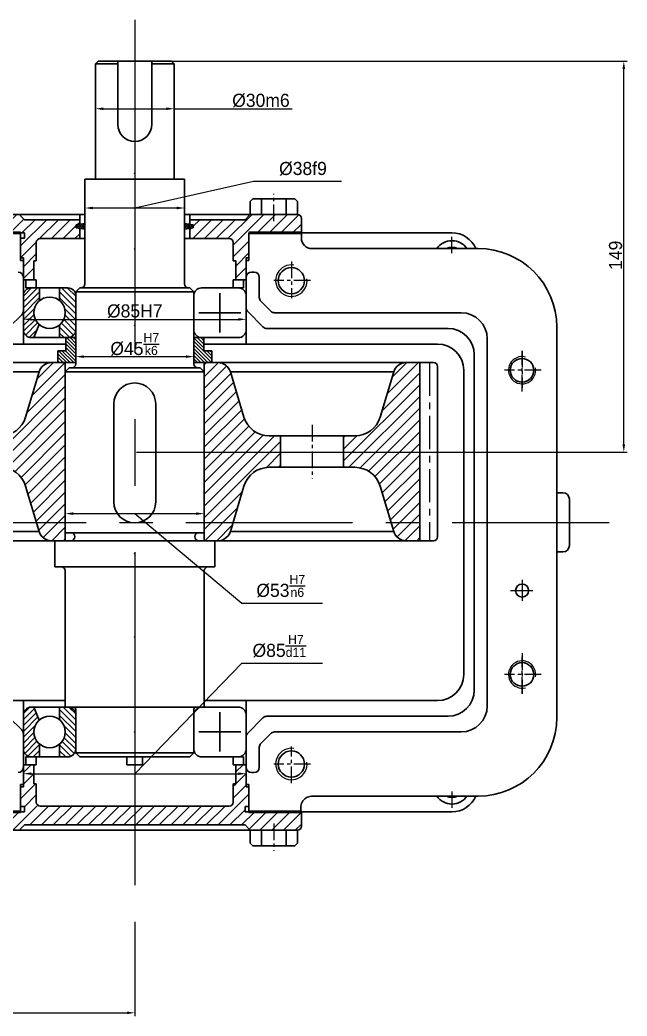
# Model space of a CAD drawing. Header units: millimetres. Extents: x 207 to 1361, y 111 to 1059.
# Drawn here: x 580.3 to 811.9, y 111.5 to 491.7 of the extents above; entities that cross this region are included whole.
import ezdxf

# ---------------------------------------------------------------- set-up
doc = ezdxf.new("R2010")
doc.units = ezdxf.units.MM
doc.header["$PDSIZE"] = -1
doc.linetypes.add('CENTER', pattern=[10.16, 6.35, -1.27, 1.27, -1.27])
doc.linetypes.add('CENTERX2', pattern=[20.32, 12.7, -2.54, 2.54, -2.54])
doc.layers.get('0').update_dxf_attribs({"lineweight": 30})
doc.layers.add('中心线', color=1, linetype='CENTER')
doc.layers.add('细线', color=7, linetype='Continuous')
doc.layers.add('特粗线', color=7, linetype='Continuous', lineweight=60)
doc.dimstyles.new('ISO-25', dxfattribs={"dimtxt": 5, "dimasz": 3, "dimexe": 1.25, "dimexo": 0.625, "dimtad": 1, "dimdec": 0, "dimtxsty": 'Standard', "dimcen": 2.5, "dimadec": 0, "dimazin": 0, "dimtfac": 1, "dimtdec": 0, "dimtmove": 0, "dimatfit": 3, "dimfxl": 1, "dimarcsym": 0})
doc.dimstyles.new('副本 ISO-25', dxfattribs={"dimtxt": 5, "dimasz": 3, "dimexe": 1.25, "dimexo": 0.625, "dimtad": 1, "dimdec": 0, "dimtxsty": 'Standard', "dimcen": 2.5, "dimadec": 0, "dimazin": 0, "dimtfac": 1, "dimtdec": 0, "dimtmove": 0, "dimatfit": 3, "dimfxl": 1, "dimarcsym": 0})

# ---------------------------------------------------------------- blocks, each defined once
blk = doc.blocks.new('*D14')
at = {"layer": 'Defpoints', "color": 0, "transparency": 16777216}
for p in [(474.12, 148.12), (624.12, 148.13), (624.12, 112.75)]:
    blk.add_point(p, dxfattribs=at)
at = {"layer": '细线', "color": 0, "lineweight": -2, "transparency": 16777216}
for p, q in [((474.12, 147.49), (474.12, 111.5)), ((624.12, 147.5), (624.12, 111.5)), ((477.12, 112.75), (621.12, 112.75))]:
    blk.add_line(p, q, dxfattribs=at)
at = {"layer": '细线', "color": 0, "transparency": 16777216}
for points in [[(477.12, 113.25), (477.12, 112.25), (474.12, 112.75)], [(621.12, 113.25), (621.12, 112.25), (624.12, 112.75)]]:
    blk.add_solid(points, dxfattribs=at)
at = {"layer": '细线', "color": 0, "transparency": 16777216, "insert": (549.12, 115.88), "char_height": 5, "attachment_point": 5}
blk.add_mtext('150', dxfattribs=at)
blk = doc.blocks.new('*D23')
at = {"layer": 'Defpoints', "color": 0, "transparency": 16777216}
for p in [(624.12, 475.94), (810.68, 475.94), (624.12, 326.72)]:
    blk.add_point(p, dxfattribs=at)
at = {"layer": '细线', "color": 0, "lineweight": -2, "transparency": 16777216}
for p, q in [((624.75, 475.94), (811.93, 475.94)), ((810.68, 329.72), (810.68, 472.94)), ((624.75, 326.72), (811.93, 326.72))]:
    blk.add_line(p, q, dxfattribs=at)
at = {"layer": '细线', "color": 0, "transparency": 16777216}
for points in [[(810.18, 472.94), (811.18, 472.94), (810.68, 475.94)], [(810.18, 329.72), (811.18, 329.72), (810.68, 326.72)]]:
    blk.add_solid(points, dxfattribs=at)
at = {"layer": '细线', "color": 0, "transparency": 16777216, "insert": (807.56, 401.88), "char_height": 5, "attachment_point": 5, "rotation": 90}
blk.add_mtext('149', dxfattribs=at)
blk = doc.blocks.new('*D33')
at = {"layer": 'Defpoints', "color": 0, "transparency": 16777216}
for p in [(609.12, 474.94), (639.12, 474.94), (639.12, 457.8)]:
    blk.add_point(p, dxfattribs=at)
at = {"layer": '细线', "color": 0, "lineweight": -2, "transparency": 16777216}
for p, q in [((609.12, 474.31), (609.12, 456.55)), ((639.12, 474.31), (639.12, 456.55)), ((612.12, 457.8), (636.12, 457.8)), ((639.12, 457.8), (684.12, 457.8))]:
    blk.add_line(p, q, dxfattribs=at)
at = {"layer": '细线', "color": 0, "transparency": 16777216}
for points in [[(612.12, 458.3), (612.12, 457.3), (609.12, 457.8)], [(636.12, 458.3), (636.12, 457.3), (639.12, 457.8)]]:
    blk.add_solid(points, dxfattribs=at)
at = {"layer": '细线', "color": 0, "transparency": 16777216, "insert": (672.25, 460.92), "char_height": 5, "attachment_point": 5}
blk.add_mtext('%%c30m6', dxfattribs=at)
blk = doc.blocks.new('*D35')
at = {"layer": 'Defpoints', "color": 0, "transparency": 16777216}
for p in [(601.62, 386.44), (646.62, 386.44), (646.62, 363.19)]:
    blk.add_point(p, dxfattribs=at)
at = {"layer": '细线', "color": 0, "lineweight": -2, "transparency": 16777216}
for p, q in [((601.62, 385.82), (601.62, 361.94)), ((646.62, 385.82), (646.62, 361.94)), ((604.62, 363.19), (643.62, 363.19))]:
    blk.add_line(p, q, dxfattribs=at)
at = {"layer": '细线', "color": 0, "transparency": 16777216}
for points in [[(604.62, 363.69), (604.62, 362.69), (601.62, 363.19)], [(643.62, 363.69), (643.62, 362.69), (646.62, 363.19)]]:
    blk.add_solid(points, dxfattribs=at)
at = {"layer": '细线', "color": 0, "transparency": 16777216, "insert": (624.12, 367.9), "char_height": 5, "attachment_point": 5}
blk.add_mtext('%%C45{\\H0.7x;\\SH7/k6;}', dxfattribs=at)
blk = doc.blocks.new('*D43')
at = {"layer": 'Defpoints', "color": 0, "transparency": 16777216}
for p in [(581.62, 393.44), (666.62, 393.44), (666.62, 377.42)]:
    blk.add_point(p, dxfattribs=at)
at = {"layer": '细线', "color": 0, "lineweight": -2, "transparency": 16777216}
for p, q in [((581.62, 392.82), (581.62, 376.17)), ((666.62, 392.82), (666.62, 376.17)), ((584.62, 377.42), (663.62, 377.42))]:
    blk.add_line(p, q, dxfattribs=at)
at = {"layer": '细线', "color": 0, "transparency": 16777216}
for points in [[(584.62, 377.92), (584.62, 376.92), (581.62, 377.42)], [(663.62, 377.92), (663.62, 376.92), (666.62, 377.42)]]:
    blk.add_solid(points, dxfattribs=at)
at = {"layer": '细线', "color": 0, "transparency": 16777216, "insert": (624.12, 380.54), "char_height": 5, "attachment_point": 5}
blk.add_mtext('%%c85H7', dxfattribs=at)

msp = doc.modelspace()

# ---------------------------------------------------------------- hatches: boundary and pattern name
at = {"layer": '细线'}
h = msp.add_hatch(dxfattribs=at)
h.set_pattern_fill('ANSI31', color=256)
h.paths.add_polyline_path([(355.88, 415.44), (329.96, 415.44), (328.46, 416.94), (328.46, 417.44), (309.96, 417.44, 0.414214), (308.46, 415.94), (308.46, 410.44), (328.46, 410.44), (329.96, 410.44), (329.96, 408.44), (328.46, 408.44), (328.46, 398.94), (329.88, 398.94), (329.88, 391.44), (333.46, 391.44), (333.46, 397.74), (334.46, 397.74), (334.46, 406.74, -0.414214), (335.96, 408.24), (355.88, 408.24)])
h.paths.add_polyline_path([(403.29, 415.94, 0.414214), (401.79, 417.44), (383.29, 417.44), (383.29, 416.94), (381.79, 415.44), (365.88, 415.44), (355.88, 415.44), (355.88, 408.24), (375.79, 408.24, -0.414214), (377.29, 406.74), (377.29, 397.74), (378.29, 397.74), (378.29, 391.44), (381.88, 391.44), (381.88, 398.94), (383.29, 398.94), (383.29, 408.44), (381.79, 408.44), (381.79, 410.44), (383.29, 410.44), (403.29, 410.44)])
h.paths.add_polyline_path([(474.12, 415.44), (439.62, 415.44), (438.12, 416.94), (438.12, 417.44), (419.62, 417.44, 0.414214), (418.12, 415.94), (418.12, 410.44), (438.12, 410.44), (439.62, 410.44), (439.62, 408.44), (438.12, 408.44), (438.12, 391.44), (443.12, 391.44), (443.12, 398.74), (444.12, 398.74), (444.12, 408.24, -0.414214), (445.62, 409.74), (474.12, 409.74)])
h.paths.add_polyline_path([(530.12, 415.94, 0.414214), (528.62, 417.44), (510.12, 417.44), (510.12, 416.94), (508.62, 415.44), (474.12, 415.44), (474.12, 409.74), (502.62, 409.74, -0.414214), (504.12, 408.24), (504.12, 398.74), (505.12, 398.74), (505.12, 391.44), (510.12, 391.44), (510.12, 408.44), (508.62, 408.44), (508.62, 410.44), (510.12, 410.44), (530.12, 410.44)])
h.paths.add_polyline_path([(603.12, 412.15), (601.79, 412.39), (601.79, 413.43), (603.12, 413.66), (603.12, 415.44), (582.06, 415.44), (580.56, 416.94), (580.56, 417.44), (562.06, 417.44, 0.414214), (560.56, 415.94), (560.56, 410.44), (580.56, 410.44), (582.06, 410.44), (582.06, 408.44), (580.56, 408.44), (580.56, 400.94), (581.62, 400.94), (581.62, 392.44), (585.56, 392.44), (585.56, 399.74), (586.56, 399.74), (586.56, 406.74, -0.414214), (588.06, 408.24), (603.12, 408.24)])
h.paths.add_polyline_path([(687.68, 415.94, 0.414214), (686.18, 417.44), (667.68, 417.44), (667.68, 416.94), (666.18, 415.44), (645.12, 415.44), (645.12, 413.66), (646.45, 413.43), (646.45, 412.39), (645.12, 412.15), (645.12, 408.24), (660.18, 408.24, -0.414214), (661.68, 406.74), (661.68, 399.74), (662.68, 399.74), (662.68, 392.44), (666.62, 392.44), (666.62, 400.94), (667.68, 400.94), (667.68, 410.44), (687.68, 410.44)])
edge = h.paths.add_edge_path()
edge.add_spline(control_points=[(350.46, 184.44), (350.55, 184.88), (350.63, 185.31), (350.7, 185.75)], knot_values=[279.245164, 279.245164, 279.245164, 279.245164, 280.663762, 280.663762, 280.663762, 280.663762], degree=3, periodic=0)
edge.add_spline(control_points=[(350.7, 185.75), (350.84, 186.54), (350.94, 187.34), (351.02, 188.15)], knot_values=[276.673071, 276.673071, 276.673071, 276.673071, 279.245164, 279.245164, 279.245164, 279.245164], degree=3, periodic=0)
edge.add_line((351.02, 188.15), (308.46, 188.15))
edge.add_line((308.46, 188.15), (308.46, 183.94))
edge.add_arc((309.96, 183.94), 1.5, 180, 270)
edge.add_line((309.96, 182.44), (328.46, 182.44))
edge.add_line((328.46, 182.44), (328.46, 182.94))
edge.add_line((328.46, 182.94), (329.96, 184.44))
edge.add_line((329.96, 184.44), (345.88, 184.44))
edge.add_line((345.88, 184.44), (350.46, 184.44))
h.paths.add_polyline_path([(403.29, 189.44), (383.29, 189.44), (381.79, 189.44), (381.79, 191.44), (383.29, 191.44), (383.29, 200.94), (381.88, 200.94), (381.88, 208.44), (378.29, 208.44), (378.29, 202.14), (377.29, 202.14), (377.29, 193.14, -0.414214), (375.79, 191.64), (366.88, 191.64), (366.88, 187.86), (368.21, 187.63), (368.21, 186.59), (366.88, 186.35), (366.88, 184.44), (381.79, 184.44), (383.29, 182.94), (383.29, 182.44), (401.79, 182.44, 0.414214), (403.29, 183.94)])
h.paths.add_polyline_path([(474.12, 190.14), (445.62, 190.14, -0.414214), (444.12, 191.64), (444.12, 201.14), (443.12, 201.14), (443.12, 208.44), (438.12, 208.44), (438.12, 191.44), (439.62, 191.44), (439.62, 189.44), (438.12, 189.44), (418.12, 189.44), (418.12, 183.94, 0.414214), (419.62, 182.44), (438.12, 182.44), (438.12, 182.94), (439.62, 184.44), (474.12, 184.44)])
h.paths.add_polyline_path([(530.12, 189.44), (510.12, 189.44), (508.62, 189.44), (508.62, 191.44), (510.12, 191.44), (510.12, 208.44), (505.12, 208.44), (505.12, 201.14), (504.12, 201.14), (504.12, 191.64, -0.414214), (502.62, 190.14), (474.12, 190.14), (474.12, 184.44), (508.62, 184.44), (510.12, 182.94), (510.12, 182.44), (528.62, 182.44, 0.414214), (530.12, 183.94)])
h.paths.add_polyline_path([(624.12, 191.64), (588.06, 191.64, -0.414214), (586.56, 193.14), (586.56, 200.14), (585.56, 200.14), (585.56, 207.44), (581.62, 207.44), (581.62, 198.94), (580.56, 198.94), (580.56, 191.44), (582.06, 191.44), (582.06, 189.44), (580.56, 189.44), (560.56, 189.44), (560.56, 183.94, 0.414214), (562.06, 182.44), (580.56, 182.44), (580.56, 182.94), (582.06, 184.44), (624.12, 184.44)])
h.paths.add_polyline_path([(687.68, 189.44), (667.68, 189.44), (666.18, 189.44), (666.18, 191.44), (667.68, 191.44), (667.68, 198.94), (666.62, 198.94), (666.62, 207.44), (662.68, 207.44), (662.68, 200.14), (661.68, 200.14), (661.68, 193.14, -0.414214), (660.18, 191.64), (624.12, 191.64), (624.12, 184.44), (666.18, 184.44), (667.68, 182.94), (667.68, 182.44), (686.18, 182.44, 0.414214), (687.68, 183.94)])
h = msp.add_hatch(dxfattribs=at)
h.set_pattern_fill('ANSI37', color=256, scale=0.2)
h.paths.add_polyline_path([(646.45, 413.43), (643.12, 414.02), (643.12, 411.79), (646.45, 412.39)])
h.paths.add_polyline_path([(605.12, 414.02), (601.79, 413.43), (601.79, 412.39), (605.12, 411.79)])
h = msp.add_hatch(dxfattribs=at)
h.set_pattern_fill('ANSI31', color=256, scale=0.5)
h.paths.add_polyline_path([(334.38, 387.44), (332.88, 387.44, 0.414214), (329.88, 384.44), (329.88, 379.94), (332.63, 379.94, -0.248317), (334.38, 383.25)])
h.paths.add_polyline_path([(332.63, 379.94), (329.88, 379.94), (329.88, 375.44, 0.404901), (332.78, 372.44), (333.73, 377.19, -0.192255)])
h.paths.add_polyline_path([(444.31, 388.44), (441.12, 388.44, 0.414214), (438.12, 385.44), (438.12, 379.94), (442.37, 379.94, -0.231561), (444.31, 383.89)])
h.paths.add_polyline_path([(443.58, 376.69, -0.178973), (442.37, 379.94), (438.12, 379.94), (438.12, 374.44, 0.414214), (441.12, 371.44), (442.5, 371.44)])
h.paths.add_polyline_path([(442.5, 228.44), (441.12, 228.44, 0.414214), (438.12, 225.44), (438.12, 219.94), (442.37, 219.94, -0.178973), (443.58, 223.2)])
h.paths.add_polyline_path([(444.31, 216, -0.231561), (442.37, 219.94), (438.12, 219.94), (438.12, 214.44, 0.414214), (441.12, 211.44), (444.31, 211.44)])
h.paths.add_polyline_path([(587.79, 384.56), (587.79, 389.44), (584.62, 389.44, 0.414214), (581.62, 386.44), (581.62, 379.94), (585.62, 379.94, -0.223203)])
h.paths.add_polyline_path([(585.62, 379.94), (581.62, 379.94), (581.62, 373.44, 0.414214), (584.62, 370.44), (585.57, 370.44), (587.63, 375.47, -0.213833)])
h.paths.add_polyline_path([(585.57, 229.44), (584.62, 229.44, 0.414214), (581.62, 226.44), (581.62, 219.94), (585.62, 219.94, -0.213833), (587.63, 224.42)])
h.paths.add_polyline_path([(587.79, 215.33, -0.223203), (585.62, 219.94), (581.62, 219.94), (581.62, 213.44, 0.414214), (584.62, 210.44), (587.79, 210.44)])
h = msp.add_hatch(dxfattribs=at)
h.set_pattern_fill('ANSI31', color=256, scale=0.5, angle=90)
h.paths.add_polyline_path([(453.62, 388.44), (450.44, 388.44), (450.44, 383.89, -0.231561), (452.37, 379.94), (456.62, 379.94), (456.62, 385.44, 0.414214)])
h.paths.add_polyline_path([(456.62, 379.94), (452.37, 379.94, -0.231561), (450.44, 376), (450.44, 371.44), (453.62, 371.44, 0.414214), (456.62, 374.44)])
h.paths.add_polyline_path([(456.62, 225.44, 0.414214), (453.62, 228.44), (450.44, 228.44), (450.44, 223.89, -0.231561), (452.37, 219.94), (456.62, 219.94)])
h.paths.add_polyline_path([(456.62, 219.94), (452.37, 219.94, -0.231561), (450.44, 216), (450.44, 211.44), (453.62, 211.44, 0.414214), (456.62, 214.44)])
h.paths.add_polyline_path([(340.38, 387.44), (338.88, 387.44), (338.88, 383.25, -0.248317), (340.63, 379.94), (343.38, 379.94), (343.38, 384.44, 0.414214)])
h.paths.add_polyline_path([(343.38, 379.94), (340.63, 379.94, -0.248317), (338.88, 376.64), (338.88, 372.44), (340.38, 372.44, 0.414214), (343.38, 375.44)])
h.paths.add_polyline_path([(601.62, 386.44, 0.414214), (598.62, 389.44), (595.45, 389.44), (595.45, 384.56, -0.223203), (597.62, 379.94), (601.62, 379.94)])
h.paths.add_polyline_path([(601.62, 379.94), (597.62, 379.94, -0.223203), (595.45, 375.33), (595.45, 370.44), (598.62, 370.44, 0.414214), (601.62, 373.44)])
h.paths.add_polyline_path([(601.62, 219.94), (597.62, 219.94, -0.223203), (595.45, 215.33), (595.45, 210.44), (598.62, 210.44, 0.414214), (601.62, 213.44)])
h.paths.add_polyline_path([(601.62, 226.44, 0.414214), (598.62, 229.44), (597.62, 229.44), (595.45, 229.44), (595.45, 224.56, -0.223203), (597.62, 219.94), (601.62, 219.94)])
h = msp.add_hatch(dxfattribs=at)
h.set_pattern_fill('ANSI31', color=256, scale=0.3, angle=90)
h.paths.add_polyline_path([(597.78, 365.44), (594.78, 365.44), (594.78, 360.94), (601.62, 360.94), (601.62, 370.44), (597.78, 370.44)])
h.paths.add_polyline_path([(646.62, 360.94), (653.46, 360.94), (653.46, 365.44), (650.46, 365.44), (650.46, 370.44), (646.62, 370.44)])
h = msp.add_hatch(dxfattribs=at)
h.set_pattern_fill('ANSI31', color=256)
h.set_pattern_definition([(45, (474.122, 223.9434), (-2.245064, 2.245064), [])])
h.paths.add_polyline_path([(530.54, 340.08), (525.36, 357.38, 0.331376), (520.57, 360.94), (515.37, 360.94), (515.37, 292.94), (520.57, 292.94, 0.331376), (525.36, 296.51), (530.54, 313.81, -0.331376), (540.12, 320.94), (544.5, 320.94), (544.5, 332.94), (540.12, 332.94, -0.331376)])
h.paths.add_polyline_path([(582.46, 313.81), (587.64, 296.51, 0.331376), (592.43, 292.94), (597.62, 292.94), (597.62, 360.94), (592.43, 360.94, 0.331376), (587.64, 357.38), (582.46, 340.08, -0.331376), (572.88, 332.94), (568.5, 332.94), (568.5, 320.94), (572.88, 320.94, -0.331376)])
h.paths.add_polyline_path([(675.37, 320.94), (679.75, 320.94), (679.75, 332.94), (675.37, 332.94, -0.331376), (665.79, 340.08), (660.61, 357.38, 0.331376), (655.82, 360.94), (650.62, 360.94), (650.62, 292.94), (655.82, 292.94, 0.331376), (660.61, 296.51), (665.79, 313.81, -0.331376)])
h.paths.add_polyline_path([(708.13, 332.94), (703.75, 332.94), (703.75, 320.94), (708.13, 320.94, -0.331376), (717.71, 313.81), (722.89, 296.51, 0.331376), (727.68, 292.94), (732.87, 292.94), (732.87, 360.94), (727.68, 360.94, 0.331376), (722.89, 357.38), (717.71, 340.08, -0.331376)])

# ---------------------------------------------------------------- linework, layer by layer
for p, q in [((610.12, 475.94), (609.12, 474.94)), ((624.12, 475.94), (610.12, 475.94)), ((617.62, 475.94), (617.62, 451.85)), ((624.12, 475.94), (638.12, 475.94)), ((630.62, 475.94), (630.62, 451.85)), ((638.12, 475.94), (639.12, 474.94)), ((609.12, 474.94), (609.12, 430.94)), ((609.12, 474.94), (617.62, 474.94)), ((630.62, 474.94), (639.12, 474.94)), ((639.12, 474.94), (639.12, 430.94)), ((605.12, 430.94), (607.62, 430.94)), ((607.62, 430.94), (640.62, 430.94)), ((640.62, 430.94), (643.12, 430.94)), ((669.18, 423.44), (668.18, 422.44)), ((668.18, 417.44), (668.18, 422.44)), ((669.18, 423.44), (677.18, 423.44)), ((672.5, 417.44), (672.5, 423.44)), ((685.18, 423.44), (677.18, 423.44)), ((681.87, 417.44), (681.87, 423.44)), ((685.18, 423.44), (686.18, 422.44)), ((686.18, 417.44), (686.18, 422.44)), ((562.06, 417.44), (605.12, 417.44)), ((580.56, 417.44), (580.56, 416.94)), ((582.06, 415.44), (580.56, 416.94)), ((582.06, 415.44), (603.12, 415.44)), ((603.12, 417.44), (603.12, 413.66)), ((686.18, 417.44), (643.12, 417.44)), ((645.12, 417.44), (645.12, 413.66)), ((666.18, 415.44), (645.12, 415.44)), ((666.18, 415.44), (667.68, 416.94)), ((667.68, 417.44), (667.68, 416.94)), ((687.68, 410.44), (687.68, 415.94)), ((605.12, 414.02), (601.79, 413.43)), ((601.79, 413.43), (601.79, 412.39)), ((605.12, 411.79), (601.79, 412.39)), ((603.12, 412.15), (603.12, 408.24)), ((643.12, 414.02), (646.45, 413.43)), ((643.12, 411.79), (646.45, 412.39)), ((645.12, 412.15), (645.12, 408.24)), ((646.45, 413.43), (646.45, 412.39)), ((580.56, 400.94), (580.56, 410.44)), ((580.56, 410.44), (582.06, 410.44)), ((580.56, 410.44), (580.56, 408.44)), ((582.06, 408.44), (580.56, 408.44)), ((582.06, 410.44), (582.06, 408.44)), ((588.06, 408.24), (605.12, 408.24)), ((660.18, 408.24), (643.12, 408.24)), ((667.68, 400.94), (667.68, 410.44)), ((687.68, 410.44), (687.68, 408.44)), ((687.68, 410.44), (745.12, 410.44)), ((586.56, 399.74), (586.56, 406.74)), ((661.68, 399.74), (661.68, 406.74)), ((691.68, 404.44), (755.12, 404.44)), ((581.62, 400.94), (580.56, 400.94)), ((580.56, 400.94), (580.56, 399.94)), ((580.56, 399.94), (581.62, 399.94)), ((581.62, 386.44), (581.62, 400.94)), ((585.56, 399.74), (586.56, 399.74)), ((585.56, 399.74), (585.56, 392.44)), ((662.68, 399.74), (661.68, 399.74)), ((662.68, 399.74), (662.68, 392.44)), ((666.62, 400.94), (667.68, 400.94)), ((666.62, 386.44), (666.62, 400.94)), ((667.68, 399.94), (666.62, 399.94)), ((667.68, 400.94), (667.68, 399.94)), ((668.62, 395.44), (669.62, 395.44)), ((581.62, 392.44), (586.56, 392.44)), ((582.62, 392.44), (582.62, 389.44)), ((586.56, 392.44), (586.56, 389.44)), ((666.62, 392.44), (661.68, 392.44)), ((661.68, 392.44), (661.68, 389.44)), ((665.62, 392.44), (665.62, 389.44)), ((666.62, 389.44), (666.62, 393.44)), ((671.62, 393.44), (671.62, 385.77)), ((582.62, 389.44), (598.62, 389.44)), ((587.79, 384.56), (587.79, 389.44)), ((595.45, 384.56), (595.45, 389.44)), ((601.62, 387.94), (603.12, 389.44)), ((601.62, 387.94), (646.62, 387.94)), ((603.62, 389.44), (603.12, 389.44)), ((603.62, 389.44), (644.62, 389.44)), ((645.12, 389.44), (644.62, 389.44)), ((645.12, 389.44), (646.62, 387.94)), ((581.62, 386.44), (581.62, 373.44)), ((656.62, 372.44), (656.62, 387.44)), ((666.62, 386.44), (666.62, 368)), ((676.04, 380.53), (672.21, 384.36)), ((673.04, 374.53), (667.21, 380.36)), ((576.38, 374.53), (581.04, 379.19)), ((648.62, 379.94), (664.62, 379.94)), ((677.45, 379.94), (748.62, 379.94)), ((581.62, 373.44), (581.62, 368)), ((585.57, 370.44), (587.63, 375.47)), ((595.45, 370.44), (595.45, 375.33)), ((674.45, 373.94), (743.62, 373.94)), ((785.12, 374.44), (785.12, 299.94)), ((601.62, 370.44), (584.62, 370.44)), ((597.78, 370.44), (597.78, 365.44)), ((663.62, 370.44), (646.62, 370.44)), ((650.46, 370.44), (650.46, 365.44)), ((758.62, 369.94), (758.62, 283.48)), ((597.78, 368), (494.57, 368)), ((597.78, 365.44), (594.78, 365.44)), ((594.78, 365.44), (594.78, 360.94)), ((650.46, 368), (739.62, 368)), ((650.46, 365.44), (653.46, 365.44)), ((653.46, 365.44), (653.46, 360.94)), ((739.62, 368), (739.62, 368)), ((753.62, 363.94), (753.62, 283.48)), ((601.62, 360.94), (514.62, 360.94)), ((597.62, 357.44), (650.62, 357.44)), ((600.12, 358.94), (599.12, 358.94)), ((600.12, 358.94), (648.12, 358.94)), ((732.87, 360.94), (732.87, 292.94)), ((739.62, 359.44), (739.62, 294.44)), ((749.62, 358), (749.62, 283.48)), ((525.36, 357.38), (587.64, 357.38)), ((587.64, 357.38), (582.46, 340.08)), ((660.61, 357.38), (665.79, 340.08)), ((660.61, 357.38), (722.89, 357.38)), ((722.89, 357.38), (717.71, 340.08)), ((616.12, 345.14), (616.12, 317.13)), ((632.12, 345.14), (632.12, 317.13)), ((691.75, 332.94), (675.37, 332.94)), ((679.75, 332.94), (679.75, 320.94)), ((691.75, 332.94), (708.13, 332.94)), ((703.75, 332.94), (703.75, 320.94)), ((691.75, 320.94), (675.37, 320.94)), ((691.75, 320.94), (708.13, 320.94)), ((616.12, 307.74), (616.12, 317.13)), ((632.12, 307.74), (632.12, 317.13)), ((753.62, 235.94), (753.62, 316.4)), ((758.62, 229.94), (758.62, 316.4)), ((587.64, 296.51), (582.46, 313.81)), ((660.61, 296.51), (665.79, 313.81)), ((722.89, 296.51), (717.71, 313.81)), ((785.12, 311.25), (787.47, 311.25)), ((789.97, 308.75), (789.97, 291.14)), ((785.12, 225.44), (785.12, 299.94)), ((599.74, 292.94), (520.57, 292.94)), ((525.36, 296.51), (587.64, 296.51)), ((597.62, 296), (599.74, 296)), ((599.74, 296), (648.51, 296)), ((648.51, 292.94), (599.74, 292.94)), ((601.24, 294.5), (601.24, 294.44)), ((647.01, 294.5), (647.01, 294.44)), ((650.62, 296), (648.51, 296)), ((648.51, 292.94), (654.62, 292.94)), ((654.62, 292.94), (738.12, 292.94)), ((660.61, 296.51), (722.89, 296.51)), ((785.12, 288.64), (787.47, 288.64)), ((749.62, 241.89), (749.62, 283.48)), ((494.57, 231.89), (597.62, 231.89)), ((581.62, 231.89), (581.62, 213.44)), ((598.62, 229.44), (584.62, 229.44)), ((585.57, 229.44), (587.63, 224.42)), ((595.45, 229.44), (595.45, 224.56)), ((647.62, 229.44), (600.62, 229.44)), ((601.62, 211.94), (601.62, 228.44)), ((646.62, 226.44), (646.62, 228.44)), ((649.62, 229.44), (663.62, 229.44)), ((650.62, 231.89), (739.62, 231.89)), ((666.62, 231.89), (666.62, 213.44)), ((576.38, 225.36), (581.04, 220.7)), ((656.62, 227.44), (656.62, 212.44)), ((673.04, 225.36), (667.21, 219.53)), ((674.45, 225.94), (743.62, 225.94)), ((648.62, 219.94), (664.62, 219.94)), ((676.04, 219.36), (672.21, 215.53)), ((677.45, 219.94), (748.62, 219.94)), ((581.62, 213.44), (581.62, 210.44)), ((587.79, 215.33), (587.79, 210.44)), ((595.45, 215.33), (595.45, 210.44)), ((646.62, 211.94), (646.62, 213.44)), ((666.62, 210.44), (666.62, 213.44)), ((671.62, 206.44), (671.62, 214.12)), ((581.62, 210.44), (581.62, 198.94)), ((582.62, 207.44), (582.62, 210.44)), ((582.62, 210.44), (598.62, 210.44)), ((586.56, 207.44), (586.56, 210.44)), ((603.12, 210.44), (601.62, 211.94)), ((601.62, 211.94), (646.62, 211.94)), ((645.12, 210.44), (603.12, 210.44)), ((621.12, 207.44), (621.12, 210.44)), ((627.12, 207.44), (627.12, 210.44)), ((645.12, 210.44), (646.62, 211.94)), ((649.62, 210.44), (663.62, 210.44)), ((661.68, 207.44), (661.68, 210.44)), ((665.62, 210.44), (663.21, 210.44)), ((665.62, 207.44), (665.62, 210.44)), ((666.62, 210.44), (666.62, 206.44)), ((666.62, 210.44), (666.62, 198.94)), ((581.62, 207.44), (586.56, 207.44)), ((585.56, 200.14), (585.56, 207.44)), ((624.12, 207.44), (621.12, 207.44)), ((624.12, 207.44), (627.12, 207.44)), ((666.62, 207.44), (661.68, 207.44)), ((662.68, 200.14), (662.68, 207.44)), ((668.62, 204.44), (669.62, 204.44)), ((580.56, 198.94), (580.56, 199.94)), ((580.56, 199.94), (581.62, 199.94)), ((581.62, 198.94), (580.56, 198.94)), ((580.56, 198.94), (580.56, 189.44)), ((585.56, 200.14), (586.56, 200.14)), ((586.56, 200.14), (586.56, 193.14)), ((662.68, 200.14), (661.68, 200.14)), ((661.68, 200.14), (661.68, 193.14)), ((667.68, 199.94), (666.62, 199.94)), ((666.62, 198.94), (667.68, 198.94)), ((667.68, 198.94), (667.68, 199.94)), ((667.68, 198.94), (667.68, 189.44)), ((692.07, 195.44), (755.12, 195.44)), ((580.56, 191.44), (582.06, 191.44)), ((580.56, 191.44), (580.56, 189.44)), ((582.06, 191.44), (582.06, 189.44)), ((588.06, 191.64), (624.12, 191.64)), ((660.18, 191.64), (624.12, 191.64)), ((666.18, 191.44), (667.68, 191.44)), ((666.18, 191.44), (666.18, 189.44)), ((667.68, 191.44), (667.68, 189.44)), ((582.06, 189.44), (580.56, 189.44)), ((667.68, 189.44), (666.18, 189.44)), ((687.68, 189.44), (687.68, 183.94)), ((687.68, 189.44), (745.12, 189.44)), ((582.06, 184.44), (580.56, 182.94)), ((580.56, 182.44), (580.56, 182.94)), ((582.06, 184.44), (624.12, 184.44)), ((666.18, 184.44), (624.12, 184.44)), ((666.18, 184.44), (667.68, 182.94)), ((667.68, 182.44), (667.68, 182.94)), ((562.06, 182.44), (624.12, 182.44)), ((686.18, 182.44), (624.12, 182.44)), ((668.18, 182.44), (668.18, 177.45)), ((672.5, 182.44), (672.5, 176.45)), ((681.87, 182.44), (681.87, 176.45)), ((686.18, 182.44), (686.18, 177.45)), ((669.18, 176.45), (668.18, 177.45)), ((669.18, 176.45), (677.18, 176.45)), ((685.18, 176.45), (677.18, 176.45)), ((685.18, 176.45), (686.18, 177.45))]:
    msp.add_line(p, q)
at = {"color": 7, "linetype": 'Continuous'}
for p, q in [((605.12, 430.94), (605.12, 390.94)), ((643.12, 430.94), (643.12, 390.94)), ((601.62, 387.94), (601.62, 360.44)), ((646.62, 387.94), (646.62, 360.44)), ((649.62, 389.44), (665.62, 389.44)), ((597.62, 360.94), (597.62, 292.94)), ((599.12, 358.94), (597.62, 357.44)), ((646.62, 360.94), (732.87, 360.94)), ((648.12, 358.94), (649.12, 358.94)), ((649.12, 358.94), (650.62, 357.44)), ((650.62, 360.94), (650.62, 292.94)), ((727.68, 360.94), (738.12, 360.94)), ((593.62, 292.94), (593.62, 282.94)), ((654.62, 292.94), (654.62, 282.94)), ((593.62, 282.94), (652.12, 282.94)), ((597.62, 281.44), (597.62, 229.44)), ((650.62, 281.44), (650.62, 229.44)), ((652.12, 282.94), (654.62, 282.94)), ((597.62, 229.44), (600.62, 229.44)), ((647.62, 229.44), (649.62, 229.44)), ((601.62, 226.44), (601.62, 213.44)), ((646.62, 226.44), (646.62, 213.44)), ((584.62, 210.44), (598.62, 210.44))]:
    msp.add_line(p, q, dxfattribs=at)
for centre, radius in [((683.87, 392.19), 5), ((591.62, 379.94), 6), ((771.87, 358), 4.5), ((771.87, 273.88), 2.5), ((771.87, 241.89), 4.5), ((591.62, 219.94), 6), ((683.87, 207.69), 5)]:
    msp.add_circle(centre, radius)
for centre, radius, start, end in [((624.12, 451.85), 6.5, 180, 0), ((686.18, 415.94), 1.5, 0, 90), ((588.06, 406.74), 1.5, 90, 180), ((660.18, 406.74), 1.5, 0, 90), ((691.68, 408.44), 4, 180, 270), ((745.12, 400.44), 7, 34.8499, 145.1501), ((745.12, 400.44), 10, 23.5782, 90), ((745.12, 400.44), 4.5, 62.734, 117.266), ((755.12, 374.44), 30, 0, 90), ((579.62, 393.44), 2, 0, 90), ((668.62, 393.44), 2, 90, 180), ((669.62, 393.44), 2, 0, 90), ((584.62, 386.44), 3, 90, 180), ((598.62, 386.44), 3, 0, 90), ((603.62, 390.94), 1.5, 270, 0), ((644.62, 390.94), 1.5, 180, 270), ((663.62, 386.44), 3, 0, 90), ((673.62, 385.77), 2, 180, 225), ((579.62, 380.6), 2, 315, 0), ((668.62, 381.77), 2, 180, 225), ((677.45, 381.94), 2, 225, 270), ((748.62, 369.94), 10, 0, 90), ((584.62, 373.44), 3, 180, 270), ((598.62, 373.44), 3, 270, 0), ((649.62, 373.44), 3, 180, 270), ((663.62, 373.44), 3, 270, 0), ((674.45, 375.94), 2, 225, 270), ((743.62, 363.94), 10, 0, 90), ((739.62, 358), 10, 0, 90), ((592.43, 355.94), 5, 90, 163.3357), ((600.12, 360.44), 1.5, 270, 0), ((655.82, 355.94), 5, 16.6643, 90), ((727.68, 355.94), 5, 90, 163.3357), ((738.12, 359.44), 1.5, 0, 90), ((624.12, 345.14), 8, 0, 180), ((572.88, 342.94), 10, 270, 343.3357), ((675.37, 342.94), 10, 196.6643, 270), ((708.13, 342.94), 10, 270, 343.3357), ((572.88, 310.94), 10, 16.6643, 90), ((675.37, 310.94), 10, 90, 163.3357), ((708.13, 310.94), 10, 16.6643, 90), ((787.47, 308.75), 2.5, 0, 90), ((624.12, 307.74), 8, 180, 0), ((592.43, 297.94), 5, 196.6643, 270), ((599.74, 294.5), 1.5, 0, 90), ((599.74, 294.44), 1.5, 270, 0), ((648.51, 294.5), 1.5, 90, 180), ((648.51, 294.44), 1.5, 180, 270), ((655.61, 298.09), 5.24, 259.0964, 342.4751), ((727.68, 297.94), 5, 196.6643, 270), ((738.12, 294.44), 1.5, 270, 0), ((787.47, 291.14), 2.5, 270, 0), ((739.62, 241.89), 10, 270, 0), ((743.62, 235.94), 10, 270, 0), ((584.62, 226.44), 3, 90, 180), ((598.62, 226.44), 3, 0, 90), ((600.62, 228.44), 1, 0, 90), ((649.62, 226.44), 3, 90, 180), ((647.62, 228.44), 1, 90, 180), ((663.62, 226.44), 3, 0, 90), ((748.62, 229.94), 10, 270, 0), ((674.45, 223.94), 2, 90, 135), ((755.12, 225.44), 30, 270, 0), ((579.62, 219.29), 2, 0, 45), ((668.62, 218.12), 2, 135, 180), ((677.45, 217.94), 2, 90, 135), ((584.62, 213.44), 3, 180, 270), ((649.62, 213.44), 3, 180, 270), ((663.62, 213.44), 3, 270, 0), ((673.62, 214.12), 2, 135, 180), ((579.62, 206.44), 2, 270, 0), ((668.62, 206.44), 2, 180, 270), ((669.62, 206.44), 2, 270, 0), ((691.87, 190.98), 4.46, 87.5514, 200.1712), ((745.12, 199.44), 7, 214.8499, 325.1501), ((745.12, 199.44), 4.5, 242.734, 297.266), ((745.12, 199.44), 10, 270, 336.4218), ((588.06, 193.14), 1.5, 180, 270), ((660.18, 193.14), 1.5, 270, 0), ((686.18, 183.94), 1.5, 270, 0)]:
    msp.add_arc(centre, radius, start, end)
for centre, radius, start, end in [((649.62, 386.44), 3, 90, 180), ((648.12, 360.44), 1.5, 180, 270), ((596.12, 281.44), 1.5, 0, 90), ((652.12, 281.44), 1.5, 90, 180), ((598.62, 213.44), 3, 270, 0)]:
    msp.add_arc(centre, radius, start, end, dxfattribs=at)
for p in [(624.12, 433.19), (624.12, 404.23), (624.12, 375.19), (624.12, 287.94), (624.12, 256.19), (624.12, 219.94)]:
    msp.add_point(p, dxfattribs=at)
at = {"layer": '中心线', "linetype": 'CENTERX2', "ltscale": 10}
msp.add_line((624.12, 491.7), (624.12, 148.13), dxfattribs=at)
at = {"layer": '中心线'}
for p, q in [((677.18, 414.93), (677.18, 425.35)), ((745.12, 402.62), (745.12, 409.48)), ((683.87, 399.54), (683.87, 385.49)), ((691.2, 392.19), (677.19, 392.19)), ((771.87, 349.84), (771.87, 365.35)), ((771.87, 365.35), (771.87, 351.3)), ((779.2, 358), (765.19, 358)), ((691.75, 337.13), (691.75, 316.65)), ((771.87, 250.05), (771.87, 234.54)), ((771.87, 234.54), (771.87, 248.59)), ((779.2, 241.89), (765.19, 241.89)), ((683.87, 200.35), (683.87, 214.4)), ((691.2, 207.69), (677.19, 207.69)), ((745.12, 197.27), (745.12, 190.4)), ((677.18, 184.95), (677.18, 174.52))]:
    msp.add_line(p, q, dxfattribs=at)
at = {"layer": '中心线', "color": 7, "linetype": 'CENTERX2'}
msp.add_line((736.62, 360.94), (736.62, 292.94), dxfattribs=at)
at = {"layer": '中心线', "ltscale": 10}
msp.add_line((237.25, 299.94), (805.09, 299.94), dxfattribs=at)
at = {"layer": '中心线', "ltscale": 0.1}
for p, q in [((771.87, 278), (771.87, 269.82)), ((767.4, 273.88), (776, 273.88))]:
    msp.add_line(p, q, dxfattribs=at)
at = {"layer": '特粗线'}
for p, q in [((580.56, 410.44), (560.56, 410.44)), ((667.68, 410.44), (687.68, 410.44)), ((580.56, 189.44), (560.56, 189.44)), ((667.68, 189.44), (687.68, 189.44))]:
    msp.add_line(p, q, dxfattribs=at)
at = {"layer": '细线'}
for p, q in [((605.12, 430.32), (605.12, 425.95)), ((624.12, 419.92), (669.45, 430.18)), ((643.12, 430.32), (643.12, 425.95)), ((669.45, 430.18), (702.95, 430.18)), ((608.12, 419.92), (640.12, 419.92)), ((597.62, 296.63), (597.62, 304.52)), ((650.62, 296.63), (650.62, 304.52)), ((600.62, 303.27), (647.62, 303.27)), ((624.12, 303.27), (664.92, 269.13)), ((664.92, 269.13), (695.7, 269.13)), ((624.12, 204.02), (664.92, 246.14)), ((664.92, 246.14), (695.7, 246.14)), ((581.62, 231.26), (581.62, 202.77)), ((666.62, 231.26), (666.62, 202.77)), ((584.62, 204.02), (663.62, 204.02))]:
    msp.add_line(p, q, dxfattribs=at)
for centre, radius, start, end in [((683.87, 392.19), 6, 80.5844, 7.1985), ((771.87, 358), 5.2, 76.0604, 10.8011), ((771.87, 241.89), 5.2, 349.1989, 283.9396), ((683.87, 207.69), 6, 80.5844, 7.1985)]:
    msp.add_arc(centre, radius, start, end, dxfattribs=at)
for points in [[(608.12, 420.42), (608.12, 419.42), (605.12, 419.92)], [(640.12, 420.42), (640.12, 419.42), (643.12, 419.92)], [(600.62, 303.77), (600.62, 302.77), (597.62, 303.27)], [(647.62, 303.77), (647.62, 302.77), (650.62, 303.27)], [(584.62, 204.52), (584.62, 203.52), (581.62, 204.02)], [(663.62, 204.52), (663.62, 203.52), (666.62, 204.02)]]:
    msp.add_solid(points, dxfattribs=at)

# ---------------------------------------------------------------- texts
at = {"layer": '细线', "char_height": 5, "attachment_point": 5}
for s, insert in [('%%C38f9', (688.29, 434.91)), ('%%C53{\\H0.7x;\\SH7/n6;}', (679.82, 275.59)), ('%%c85{\\H0.7x;\\SH7/d11;}', (679.27, 252.69))]:
    msp.add_mtext(s, dxfattribs=dict(at, insert=insert))

# ---------------------------------------------------------------- dimensions: what is measured, and where the dimension line sits
at = {"layer": '细线'}
dim = msp.add_linear_dim(base=(810.68, 475.94), p1=(624.12, 326.72), p2=(624.12, 475.94), angle=90, dimstyle='ISO-25', dxfattribs=at)
dim.commit()
dim.dimension.update_dxf_attribs({"geometry": '*D23', "text_midpoint": (810.68, 401.88), "dimtype": 160})
for base, p1, p2, text, override, picture, middle in [((639.12, 457.8), (609.12, 474.94), (639.12, 474.94), '<>m6', {"dimtxt": 5, "dimpost": '%%c<>'}, '*D33', (672.25, 457.8)), ((666.62, 377.42), (581.62, 393.44), (666.62, 393.44), '<>H7', {"dimpost": '%%c<>'}, '*D43', (624.12, 377.42))]:
    dim = msp.add_linear_dim(base=base, p1=p1, p2=p2, text=text, dimstyle='副本 ISO-25', override=override, dxfattribs=at)
    dim.commit()
    dim.dimension.update_dxf_attribs({"geometry": picture, "text_midpoint": middle, "dimtype": 160})
dim = msp.add_linear_dim(base=(646.62, 363.19), p1=(601.62, 386.44), p2=(646.62, 386.44), text='%%C45{\\H0.7x;\\SH7/k6;}', dimstyle='ISO-25', dxfattribs=at)
dim.commit()
dim.dimension.update_dxf_attribs({"geometry": '*D35', "text_midpoint": (624.12, 363.19), "dimtype": 160})
dim = msp.add_linear_dim(base=(624.12, 112.75), p1=(474.12, 148.12), p2=(624.12, 148.13), dimstyle='ISO-25', dxfattribs=at)
dim.commit()
dim.dimension.update_dxf_attribs({"geometry": '*D14', "text_midpoint": (549.12, 112.75), "dimtype": 160})

doc.saveas('drawing.dxf')
